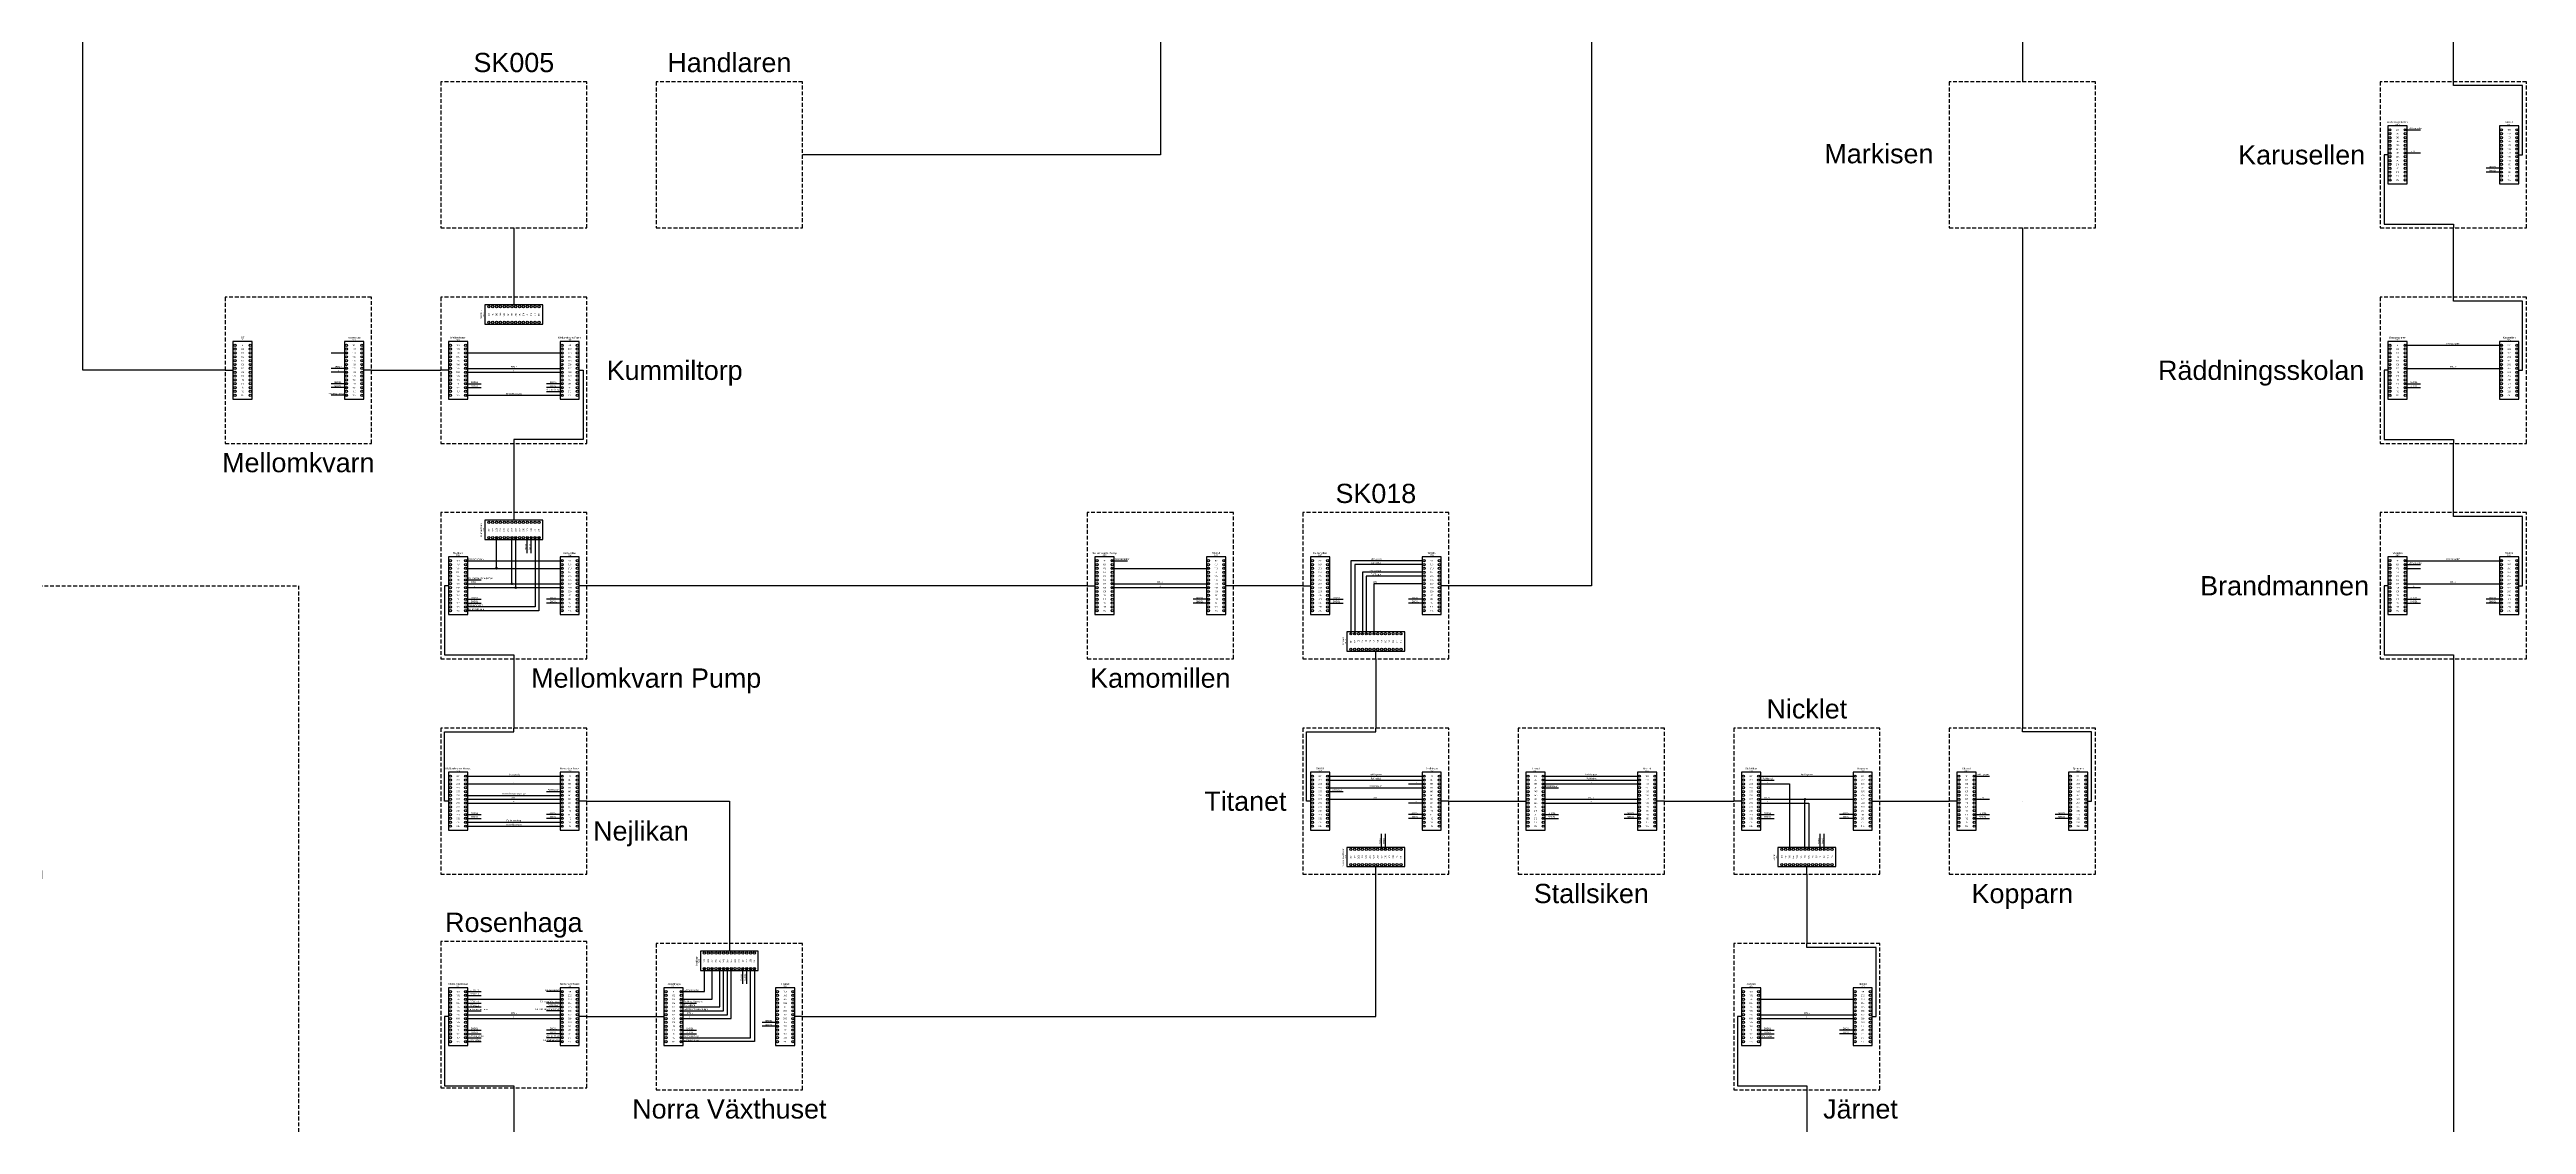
# Model space of a CAD drawing. Header units: millimetres. Extents: x -2095 to 4, y -833 to 1125.
# Drawn here: x -1462 to -819, y 454 to 733 of the extents above; entities that cross this region are included whole.
import ezdxf
from ezdxf.enums import TextEntityAlignment as Align

# ---------------------------------------------------------------- set-up
doc = ezdxf.new("R2010")
doc.units = ezdxf.units.MM
doc.header["$MEASUREMENT"] = 0
doc.linetypes.add('DASHEDX2', pattern=[1.5, 1, -0.5])
for name, color, linetype in [('FEL', 1, 'Continuous'), ('Infotext', 7, 'Continuous'), ('Linje', 7, 'Continuous'), ('MINUS', 7, 'Continuous'), ('Plint', 7, 'Continuous'), ('PLUS', 7, 'Continuous'), ('RTU+', 7, 'Continuous'), ('RTU211', 5, 'Continuous'), ('SENEA', 3, 'Continuous'), ('Station', 7, 'DASHEDX2')]:
    doc.layers.add(name, color=color, linetype=linetype)
doc.styles.add('plintnummer', font='iso.shx')
doc.styles.get("Standard").update_dxf_attribs({"font": 'arial.ttf'})

# ---------------------------------------------------------------- blocks, each defined once
blk = doc.blocks.new('fstn')
blk.add_lwpolyline([(0, 168), (168, 168), (168, 0), (0, 0)], close=True)
blk.add_attdef('FÖRDELNINGSSTATION', text='', height=20).set_placement((84, 84), align=Align.MIDDLE_CENTER)
blk = doc.blocks.new('stn4')
blk.add_lwpolyline([(-19, -19), (19, -19), (19, 19), (-19, 19)], close=True)
blk.add_attdef('STATIONSNAMN', text='', height=5).set_placement((0, -24), align=Align.MIDDLE_CENTER)
blk = doc.blocks.new('*U5')
for p, q in [((5, 15), (0, 15)), ((0, 15), (0, 0)), ((5, 0), (5, 15)), ((0, 0), (5, 0))]:
    blk.add_line(p, q)
for centre in [(0.5, 14), (0.5, 13), (4.5, 14), (4.5, 13), (0.5, 12), (0.5, 11), (0.5, 10), (0.5, 9), (0.5, 8), (0.5, 7), (4.5, 12), (4.5, 11), (4.5, 10), (4.5, 9), (4.5, 8), (4.5, 7), (0.5, 6), (0.5, 5), (0.5, 4), (0.5, 3), (0.5, 2), (0.5, 1), (4.5, 6), (4.5, 5), (4.5, 4), (4.5, 3), (4.5, 2), (4.5, 1)]:
    blk.add_circle(centre, 0.3)
at = {"lineweight": 5, "char_height": 0.4, "attachment_point": 5, "style": 'plintnummer'}
for s, insert in [('202', (2.5, 13)), ('201', (2.5, 14)), ('204', (2.5, 11)), ('208', (2.5, 7)), ('203', (2.5, 12)), ('205', (2.5, 10)), ('206', (2.5, 9)), ('207', (2.5, 8)), ('209', (2.5, 6)), ('214', (2.5, 1)), ('210', (2.5, 5)), ('212', (2.5, 3)), ('213', (2.5, 2)), ('211', (2.5, 4))]:
    blk.add_mtext_dynamic_manual_height_columns(s, width=1.4076, gutter_width=1, heights=[0], dxfattribs=dict(at, insert=insert))
for tag, height, p in [('KABELNUMMER', 0.3, (2.5, 15.4)), ('TILL', 0.5, (2.5, 16))]:
    blk.add_attdef(tag, text='', height=height).set_placement(p, align=Align.MIDDLE_CENTER)
blk = doc.blocks.new('*U4')
for p, q in [((5, 15), (0, 15)), ((0, 15), (0, 0)), ((5, 0), (5, 15)), ((0, 0), (5, 0))]:
    blk.add_line(p, q)
for centre in [(0.5, 14), (0.5, 13), (4.5, 14), (4.5, 13), (0.5, 12), (0.5, 11), (0.5, 10), (0.5, 9), (0.5, 8), (0.5, 7), (4.5, 12), (4.5, 11), (4.5, 10), (4.5, 9), (4.5, 8), (4.5, 7), (0.5, 6), (0.5, 5), (0.5, 4), (0.5, 3), (0.5, 2), (0.5, 1), (4.5, 6), (4.5, 5), (4.5, 4), (4.5, 3), (4.5, 2), (4.5, 1)]:
    blk.add_circle(centre, 0.3)
at = {"lineweight": 5, "char_height": 0.4, "attachment_point": 5, "style": 'plintnummer'}
for s, insert in [('102', (2.5, 13)), ('101', (2.5, 14)), ('104', (2.5, 11)), ('108', (2.5, 7)), ('103', (2.5, 12)), ('105', (2.5, 10)), ('106', (2.5, 9)), ('107', (2.5, 8)), ('109', (2.5, 6)), ('114', (2.5, 1)), ('110', (2.5, 5)), ('112', (2.5, 3)), ('113', (2.5, 2)), ('111', (2.5, 4))]:
    blk.add_mtext_dynamic_manual_height_columns(s, width=1.4076, gutter_width=1, heights=[0], dxfattribs=dict(at, insert=insert))
for tag, height, p in [('KABELNUMMER', 0.3, (2.5, 15.4)), ('TILL', 0.5, (2.5, 16))]:
    blk.add_attdef(tag, text='', height=height).set_placement(p, align=Align.MIDDLE_CENTER)
blk = doc.blocks.new('*U8')
for p, q in [((5, 15), (0, 15)), ((0, 15), (0, 0)), ((5, 0), (5, 15)), ((0, 0), (5, 0))]:
    blk.add_line(p, q)
for centre in [(0.5, 14), (0.5, 13), (4.5, 14), (4.5, 13), (0.5, 12), (0.5, 11), (0.5, 10), (0.5, 9), (0.5, 8), (0.5, 7), (4.5, 12), (4.5, 11), (4.5, 10), (4.5, 9), (4.5, 8), (4.5, 7), (0.5, 6), (0.5, 5), (0.5, 4), (0.5, 3), (0.5, 2), (0.5, 1), (4.5, 6), (4.5, 5), (4.5, 4), (4.5, 3), (4.5, 2), (4.5, 1)]:
    blk.add_circle(centre, 0.3)
at = {"lineweight": 5, "char_height": 0.4, "attachment_point": 5, "style": 'plintnummer'}
for s, insert in [('302', (2.5, 13)), ('301', (2.5, 14)), ('304', (2.5, 11)), ('308', (2.5, 7)), ('303', (2.5, 12)), ('305', (2.5, 10)), ('306', (2.5, 9)), ('307', (2.5, 8)), ('309', (2.5, 6)), ('314', (2.5, 1)), ('313', (2.5, 2)), ('310', (2.5, 5)), ('312', (2.5, 3)), ('311', (2.5, 4))]:
    blk.add_mtext_dynamic_manual_height_columns(s, width=1.4076, gutter_width=1, heights=[0], dxfattribs=dict(at, insert=insert))
for tag, height, p in [('KABELNUMMER', 0.3, (2.5, 15.4)), ('TILL', 0.5, (2.5, 16))]:
    blk.add_attdef(tag, text='', height=height).set_placement(p, align=Align.MIDDLE_CENTER)
blk = doc.blocks.new('bygel')
h = blk.add_hatch(color=256)
h.dxf.hatch_style = 1
h.paths.add_polyline_path([(0.2, 0, 1), (-0.2, 0, 1)])
blk.add_circle((0, 0), 0.2)

msp = doc.modelspace()

# ---------------------------------------------------------------- linework, layer by layer
at = {"layer": 'FEL'}
for points in [[(-850.24, 712.49), (-846.24, 712.49)], [(-850.24, 656.49), (-825.24, 656.49)], [(-1333.24, 644.49), (-1329.24, 644.49)], [(-1385.24, 643.49), (-1389.24, 643.49)], [(-1354.24, 643.49), (-1329.24, 643.49)], [(-1336.24, 606.49), (-1336.24, 588.49), (-1354.24, 588.49)], [(-1335.24, 606.49), (-1335.24, 587.49), (-1354.24, 587.49)], [(-1354.24, 600.49), (-1329.24, 600.49)], [(-1186.24, 600.49), (-1182.24, 600.49)], [(-1105.54, 600.49), (-1124.24, 600.49), (-1124.24, 581.49)], [(-1105.54, 599.49), (-1123.24, 599.49), (-1123.24, 581.49)], [(-850.24, 600.49), (-825.24, 600.49)], [(-850.24, 599.49), (-846.24, 599.49)], [(-1354.24, 595.49), (-1350.24, 595.49)], [(-1105.54, 597.49), (-1121.24, 597.49), (-1121.24, 581.49)], [(-1105.54, 596.49), (-1120.24, 596.49), (-1120.24, 581.49)], [(-1354.24, 544.49), (-1329.24, 544.49)], [(-1130.24, 544.49), (-1105.24, 544.49)], [(-1130.24, 543.49), (-1105.24, 543.49)], [(-1130.24, 541.49), (-1105.24, 541.49)], [(-1074.24, 544.49), (-1049.24, 544.49)], [(-1074.24, 543.49), (-1049.24, 543.49)], [(-1074.24, 541.49), (-1070.24, 541.49)], [(-1018.24, 544.49), (-993.24, 544.49)], [(-1018.24, 543.49), (-1014.24, 543.49)], [(-962.24, 544.49), (-958.24, 544.49)], [(-1354.24, 539.49), (-1329.24, 539.49)], [(-1333.24, 540.49), (-1329.24, 540.49)], [(-1130.24, 540.49), (-1126.24, 540.49)], [(-1354.24, 532.49), (-1329.24, 532.49)], [(-1354.24, 531.49), (-1329.24, 531.49)], [(-1298.24, 488.49), (-1292.24, 488.49), (-1292.24, 494.49)], [(-1298.24, 484.49), (-1288.24, 484.49), (-1288.24, 494.49)], [(-1298.24, 483.49), (-1287.24, 483.49), (-1287.24, 494.49)], [(-1298.24, 476.49), (-1280.24, 476.49), (-1280.24, 494.49)], [(-1279.24, 494.49), (-1279.24, 475.49), (-1298.24, 475.49)], [(-1354.24, 483.49), (-1350.24, 483.49)], [(-1329.24, 488.49), (-1333.24, 488.49)], [(-1329.24, 485.49), (-1333.24, 485.49)], [(-1329.24, 484.49), (-1333.24, 484.49)], [(-1329.24, 483.49), (-1333.24, 483.49)], [(-1298.24, 485.49), (-1294.24, 485.49)], [(-1354.24, 476.49), (-1350.24, 476.49)], [(-1329.24, 476.49), (-1333.24, 476.49)], [(-1018.24, 476.49), (-1014.24, 476.49)], [(-1354.24, 475.49), (-1350.24, 475.49)], [(-1329.24, 475.49), (-1333.24, 475.49)]]:
    msp.add_lwpolyline(points, dxfattribs=at)
at = {"layer": 'Linje'}
for points in [[(-1416.74, 649.99), (-1453.74, 649.99), (-1453.74, 873.99)], [(-949.74, 798.99), (-949.74, 724.99)], [(-837.74, 724.99), (-837.74, 761.99), (-1042.74, 761.99)], [(-1173.74, 742.99), (-1173.74, 705.99), (-1266.74, 705.99)], [(-1061.74, 742.99), (-1061.74, 593.99), (-1098.74, 593.99)], [(-820.74, 705.99), (-819.74, 705.99), (-819.74, 723.99), (-837.74, 723.99), (-837.74, 724.99)], [(-854.74, 705.99), (-855.74, 705.99), (-855.74, 687.99), (-837.74, 687.99), (-837.74, 686.99)], [(-1341.74, 686.99), (-1341.74, 668.99)], [(-949.74, 686.99), (-949.74, 556.99)], [(-837.74, 668.99), (-837.74, 686.99)], [(-1341.74, 668.99), (-1341.74, 666.99)], [(-820.74, 649.99), (-819.74, 649.99), (-819.74, 667.99), (-837.74, 667.99), (-837.74, 668.99)], [(-1416.74, 649.99), (-1414.74, 649.99)], [(-1378.74, 649.99), (-1380.74, 649.99)], [(-1378.74, 649.99), (-1360.74, 649.99)], [(-1358.74, 649.99), (-1360.74, 649.99)], [(-1324.74, 649.99), (-1323.74, 649.99), (-1323.74, 631.99), (-1341.74, 631.99), (-1341.74, 630.99)], [(-1341.74, 649.99), (-1341.74, 649.99)], [(-854.74, 649.99), (-855.74, 649.99), (-855.74, 631.99), (-837.74, 631.99), (-837.74, 630.99)], [(-1341.74, 630.99), (-1341.74, 612.99)], [(-837.74, 612.99), (-837.74, 630.99)], [(-1341.74, 612.99), (-1341.74, 610.99)], [(-820.74, 593.99), (-819.74, 593.99), (-819.74, 611.99), (-837.74, 611.99), (-837.74, 612.99)], [(-1358.74, 593.99), (-1359.74, 593.99), (-1359.74, 575.99), (-1341.74, 575.99), (-1341.74, 574.99)], [(-1341.74, 593.99), (-1341.74, 593.99)], [(-1322.74, 593.99), (-1324.74, 593.99)], [(-1192.74, 593.99), (-1322.74, 593.99)], [(-1192.74, 593.99), (-1190.74, 593.99)], [(-1173.74, 593.99), (-1173.74, 593.99)], [(-1154.74, 593.99), (-1156.74, 593.99)], [(-1136.74, 593.99), (-1154.74, 593.99)], [(-1136.74, 593.99), (-1134.74, 593.99)], [(-1098.74, 593.99), (-1100.74, 593.99)], [(-854.74, 593.99), (-855.74, 593.99), (-855.74, 575.99), (-837.74, 575.99), (-837.74, 574.99)], [(-1341.74, 574.99), (-1341.74, 556.99)], [(-1117.74, 574.99), (-1117.74, 576.99)], [(-1117.74, 574.99), (-1117.74, 556.99)], [(-837.74, 574.99), (-837.74, 444.99)], [(-1358.74, 537.99), (-1359.74, 537.99), (-1359.74, 555.99), (-1341.74, 555.99), (-1341.74, 556.99)], [(-1134.74, 537.99), (-1135.74, 537.99), (-1135.74, 555.99), (-1117.74, 555.99), (-1117.74, 556.99)], [(-932.74, 537.99), (-931.74, 537.99), (-931.74, 555.99), (-949.74, 555.99), (-949.74, 556.99)], [(-1341.74, 537.99), (-1341.74, 537.99)], [(-1322.74, 537.99), (-1324.74, 537.99)], [(-1322.74, 537.99), (-1285.74, 537.99), (-1285.74, 500.99)], [(-1098.74, 537.99), (-1100.74, 537.99)], [(-1098.74, 537.99), (-1080.74, 537.99)], [(-1080.74, 537.99), (-1078.74, 537.99)], [(-1042.74, 537.99), (-1044.74, 537.99)], [(-1042.74, 537.99), (-1024.74, 537.99)], [(-1022.74, 537.99), (-1024.74, 537.99)], [(-988.74, 537.99), (-986.74, 537.99)], [(-986.74, 537.99), (-968.74, 537.99)], [(-966.74, 537.99), (-968.74, 537.99)], [(-1266.74, 481.99), (-1117.74, 481.99), (-1117.74, 518.99)], [(-1117.74, 518.99), (-1117.74, 520.99)], [(-1005.74, 518.99), (-1005.74, 520.99)], [(-1005.74, 518.99), (-1005.74, 500.99)], [(-1285.74, 500.99), (-1285.74, 498.99)], [(-988.74, 481.99), (-987.74, 481.99), (-987.74, 499.99), (-1005.74, 499.99), (-1005.74, 500.99)], [(-1358.74, 481.99), (-1359.74, 481.99), (-1359.74, 463.99), (-1341.74, 463.99), (-1341.74, 463.49)], [(-1341.74, 481.99), (-1341.74, 481.99)], [(-1322.74, 481.99), (-1324.74, 481.99)], [(-1322.74, 481.99), (-1304.74, 481.99)], [(-1304.74, 481.99), (-1302.74, 481.99)], [(-1266.74, 481.99), (-1268.74, 481.99)], [(-1022.74, 481.99), (-1023.74, 481.99), (-1023.74, 463.99), (-1005.74, 463.99), (-1005.74, 462.99)], [(-1341.74, 463.49), (-1341.74, 444.99), (-1341.74, 444.99)], [(-1005.74, 462.99), (-1005.74, 388.99)]]:
    msp.add_lwpolyline(points, dxfattribs=at)
for points in [[(-1341.74, 649.99), (-1341.74, 649.99)], [(-1341.74, 649.99), (-1341.74, 649.99)], [(-1341.74, 649.99), (-1341.74, 649.99)], [(-1341.74, 593.99), (-1341.74, 593.99)], [(-1341.74, 593.99), (-1341.74, 593.99)], [(-1173.74, 593.99), (-1173.74, 593.99)], [(-1173.74, 593.99), (-1173.74, 593.99)], [(-1341.74, 537.99), (-1341.74, 537.99)], [(-1341.74, 537.99), (-1341.74, 537.99)], [(-1341.74, 537.99), (-1341.74, 537.99)], [(-949.74, 537.99), (-949.74, 537.99)], [(-1341.74, 481.99), (-1341.74, 481.99)], [(-1341.74, 481.99), (-1341.74, 481.99)]]:
    msp.add_lwpolyline(points, close=True, dxfattribs=at)
at = {"layer": 'MINUS'}
for points in [[(-1389.24, 654.49), (-1385.24, 654.49)], [(-1354.24, 654.49), (-1329.24, 654.49)], [(-1346.24, 598.49), (-1346.24, 606.49)], [(-1354.24, 598.49), (-1329.24, 598.49)], [(-1186.24, 598.49), (-1161.23, 598.49)], [(-850.24, 598.49), (-846.24, 598.49)], [(-1354.24, 542.49), (-1329.23, 542.49)], [(-1109.24, 542.49), (-1105.24, 542.49)], [(-1074.24, 542.49), (-1049.24, 542.49)], [(-1018.24, 542.49), (-1010.24, 542.49), (-1010.24, 525.49)], [(-1298.24, 486.49), (-1290.24, 486.49), (-1290.24, 494.49)], [(-1354.24, 486.49), (-1329.24, 486.49)], [(-1018.24, 486.49), (-993.24, 486.49)]]:
    msp.add_lwpolyline(points, dxfattribs=at)
at = {"layer": 'PLUS'}
for points in [[(-1385.24, 649.49), (-1389.24, 649.49)], [(-1354.24, 649.49), (-1329.24, 649.49)], [(-1341.24, 593.49), (-1341.24, 606.49)], [(-1354.24, 593.49), (-1329.24, 593.49)], [(-1186.24, 593.49), (-1161.23, 593.49)], [(-850.24, 593.49), (-846.24, 593.49)], [(-1354.24, 537.49), (-1329.23, 537.49)], [(-1105.24, 537.49), (-1109.24, 537.49)], [(-1074.24, 537.49), (-1049.24, 537.49)], [(-1018.24, 537.49), (-1005.24, 537.49), (-1005.24, 525.49)], [(-1298.24, 481.49), (-1285.24, 481.49), (-1285.24, 494.49)], [(-1354.24, 481.49), (-1329.24, 481.49)], [(-1018.24, 481.49), (-993.24, 481.49)]]:
    msp.add_lwpolyline(points, dxfattribs=at)
at = {"layer": 'RTU+'}
for points in [[(-850.24, 706.49), (-846.24, 706.49)], [(-1385.24, 650.49), (-1389.24, 650.49)], [(-1354.24, 650.49), (-1329.24, 650.49)], [(-850.24, 650.49), (-825.24, 650.49)], [(-1342.24, 594.49), (-1342.24, 606.49)], [(-1354.24, 594.49), (-1329.24, 594.49)], [(-1186.24, 594.49), (-1161.23, 594.49)], [(-1105.54, 594.49), (-1118.24, 594.49), (-1118.24, 581.49)], [(-850.24, 594.49), (-825.24, 594.49)], [(-1354.24, 538.49), (-1329.23, 538.49)], [(-1130.24, 538.49), (-1105.24, 538.49)], [(-1074.24, 538.49), (-1049.24, 538.49)], [(-1018.24, 538.49), (-993.24, 538.49)], [(-1006.24, 525.49), (-1006.24, 538.49)], [(-962.24, 538.49), (-958.24, 538.49)], [(-1298.24, 482.49), (-1286.24, 482.49), (-1286.24, 494.49)], [(-1354.24, 482.49), (-1329.24, 482.49)], [(-1018.24, 482.49), (-993.24, 482.49)]]:
    msp.add_lwpolyline(points, dxfattribs=at)
at = {"layer": 'RTU211'}
for points in [[(-1354.24, 488.49), (-1350.24, 488.49)], [(-1354.24, 487.49), (-1350.24, 487.49)], [(-1354.24, 485.49), (-1350.24, 485.49)], [(-1354.24, 484.49), (-1350.24, 484.49)]]:
    msp.add_lwpolyline(points, dxfattribs=at)
at = {"layer": 'SENEA'}
for points in [[(-825.24, 702.49), (-829.24, 702.49)], [(-825.24, 701.49), (-829.24, 701.49)], [(-1385.24, 646.49), (-1389.24, 646.49)], [(-1385.24, 645.49), (-1389.24, 645.49)], [(-1354.24, 646.49), (-1350.24, 646.49)], [(-1354.24, 645.49), (-1350.24, 645.49)], [(-1329.24, 646.49), (-1333.24, 646.49)], [(-1329.24, 645.49), (-1333.24, 645.49)], [(-850.24, 646.49), (-846.24, 646.49)], [(-850.24, 645.49), (-846.24, 645.49)], [(-1338.24, 602.49), (-1338.24, 606.49)], [(-1337.24, 602.49), (-1337.24, 606.49)], [(-1354.24, 590.49), (-1350.24, 590.49)], [(-1354.24, 589.49), (-1350.24, 589.49)], [(-1329.24, 590.49), (-1333.24, 590.49)], [(-1329.24, 589.49), (-1333.24, 589.49)], [(-1161.24, 590.49), (-1165.24, 590.49)], [(-1161.24, 589.49), (-1165.24, 589.49)], [(-1130.24, 590.49), (-1126.24, 590.49)], [(-1130.24, 589.49), (-1126.24, 589.49)], [(-1105.24, 590.49), (-1109.24, 590.49)], [(-1105.24, 589.49), (-1109.24, 589.49)], [(-850.24, 590.49), (-846.24, 590.49)], [(-850.24, 589.49), (-846.24, 589.49)], [(-825.24, 590.49), (-829.24, 590.49)], [(-825.24, 589.49), (-829.24, 589.49)], [(-1354.24, 534.49), (-1350.24, 534.49)], [(-1329.24, 534.49), (-1333.24, 534.49)], [(-1105.24, 534.49), (-1109.24, 534.49)], [(-1074.24, 534.49), (-1070.24, 534.49)], [(-1049.24, 534.49), (-1053.24, 534.49)], [(-1018.24, 534.49), (-1014.24, 534.49)], [(-993.24, 534.49), (-997.24, 534.49)], [(-962.24, 534.49), (-958.24, 534.49)], [(-937.24, 534.49), (-941.24, 534.49)], [(-1354.24, 533.49), (-1350.24, 533.49)], [(-1329.24, 533.49), (-1333.24, 533.49)], [(-1116.24, 525.49), (-1116.24, 529.49)], [(-1115.24, 525.49), (-1115.24, 529.49)], [(-1105.24, 533.49), (-1109.24, 533.49)], [(-1074.24, 533.49), (-1070.24, 533.49)], [(-1049.24, 533.49), (-1053.24, 533.49)], [(-1018.24, 533.49), (-1014.24, 533.49)], [(-1002.24, 525.49), (-1002.24, 529.49)], [(-1001.24, 525.49), (-1001.24, 529.49)], [(-993.24, 533.49), (-997.24, 533.49)], [(-962.24, 533.49), (-958.24, 533.49)], [(-937.24, 533.49), (-941.24, 533.49)], [(-1282.24, 490.49), (-1282.24, 494.49)], [(-1281.24, 490.49), (-1281.24, 494.49)], [(-1354.24, 478.49), (-1350.24, 478.49)], [(-1354.24, 477.49), (-1350.24, 477.49)], [(-1329.24, 478.49), (-1333.24, 478.49)], [(-1329.24, 477.49), (-1333.24, 477.49)], [(-1298.24, 478.49), (-1294.24, 478.49)], [(-1298.24, 477.49), (-1294.24, 477.49)], [(-1273.24, 480.49), (-1277.24, 480.49)], [(-1273.24, 479.49), (-1277.24, 479.49)], [(-1018.24, 478.49), (-1014.24, 478.49)], [(-1018.24, 477.49), (-1014.24, 477.49)], [(-993.24, 478.49), (-997.24, 478.49)], [(-993.24, 477.49), (-997.24, 477.49)]]:
    msp.add_lwpolyline(points, dxfattribs=at)

# ---------------------------------------------------------------- block references
at = {"layer": 'MINUS'}
msp.add_blockref('bygel', (-1346.24, 598.49), dxfattribs=at)
at = {"layer": 'Plint'}
for name, p, values in [('*U5', (-854.74, 698.49), {'TILL': 'Räddningsskolan', 'KABELNUMMER': 'S664'}), ('*U4', (-825.74, 698.49), {'TILL': 'SK021', 'KABELNUMMER': 'S441'}), ('*U4', (-1414.74, 642.49), {'TILL': 'RF', 'KABELNUMMER': 'S'}), ('*U4', (-1385.74, 642.49), {'TILL': 'Kummiltorp', 'KABELNUMMER': 'S205'}), ('*U4', (-1358.74, 642.49), {'TILL': 'Mellomkvarn', 'KABELNUMMER': 'S406'}), ('*U5', (-1329.74, 642.49), {'TILL': 'Mellomkvarn Pump', 'KABELNUMMER': 'S406'}), ('*U4', (-854.74, 642.49), {'TILL': 'Brandmannen', 'KABELNUMMER': 'S150'}), ('*U5', (-825.74, 642.49), {'TILL': 'Karusellen', 'KABELNUMMER': 'S664'}), ('*U4', (-1358.74, 586.49), {'TILL': 'Nejlikan', 'KABELNUMMER': 'S228'}), ('*U8', (-1329.74, 586.49), {'TILL': 'Kamomillen', 'KABELNUMMER': 'S590'}), ('*U4', (-1190.74, 586.49), {'TILL': 'Mellomkvarns Pump.', 'KABELNUMMER': 'S590'}), ('*U4', (-1161.74, 586.49), {'TILL': 'SK018', 'KABELNUMMER': 'S437'}), ('*U5', (-1134.74, 586.49), {'TILL': 'Kamomillen', 'KABELNUMMER': 'S437'}), ('*U8', (-1105.74, 586.49), {'TILL': 'SK021', 'KABELNUMMER': 'S671'}), ('*U4', (-854.74, 586.49), {'TILL': 'Ventilen', 'KABELNUMMER': 'S150'}), ('*U5', (-825.74, 586.49), {'TILL': 'SK021', 'KABELNUMMER': 'S441'}), ('*U5', (-1358.74, 530.49), {'TILL': 'Mellomkvarns Pump.', 'KABELNUMMER': 'S228'}), ('*U4', (-1329.74, 530.49), {'TILL': 'Norra Växthuset', 'KABELNUMMER': 'S202'}), ('*U5', (-1134.74, 530.49), {'TILL': 'SK018', 'KABELNUMMER': 'S670'}), ('*U4', (-1105.74, 530.49), {'TILL': 'Stallsiken', 'KABELNUMMER': 'S662'}), ('*U5', (-1078.74, 530.49), {'TILL': 'Titanet', 'KABELNUMMER': 'S651'}), ('*U4', (-1049.74, 530.49), {'TILL': 'Nicklet', 'KABELNUMMER': 'S437'}), ('*U5', (-1022.74, 530.49), {'TILL': 'Stallsiiken', 'KABELNUMMER': 'S701'}), ('*U8', (-993.74, 530.49), {'TILL': 'Kopparn', 'KABELNUMMER': 'S693'}), ('*U4', (-966.74, 530.49), {'TILL': 'Nicklet', 'KABELNUMMER': 'S693'}), ('*U5', (-937.74, 530.49), {'TILL': 'Spannen', 'KABELNUMMER': 'S693'}), ('*U4', (-1358.74, 474.49), {'TILL': 'Södra Växthuset', 'KABELNUMMER': 'S79'}), ('*U5', (-1329.74, 474.49), {'TILL': 'Norra Växthuset', 'KABELNUMMER': 'S200'}), ('*U4', (-1302.74, 474.49), {'TILL': 'Rosenhaga', 'KABELNUMMER': 'S200'}), ('*U8', (-1273.74, 474.49), {'TILL': 'Titanet', 'KABELNUMMER': 'S420'}), ('*U4', (-1022.74, 474.49), {'TILL': 'Dungen', 'KABELNUMMER': 'S437'}), ('*U5', (-993.74, 474.49), {'TILL': 'Nicklet', 'KABELNUMMER': 'S621'})]:
    msp.add_blockref(name, p, dxfattribs=at).add_auto_attribs(values)
at = {"layer": 'Plint', "rotation": 90.00000000000001}
for name, p, values in [('*U8', (-1334.24, 661.99), {'TILL': 'SK005', 'KABELNUMMER': 'S407'}), ('*U5', (-1334.24, 605.99), {'TILL': 'Kummiltorp', 'KABELNUMMER': 'S205'}), ('*U4', (-1110.24, 576.99), {'TILL': 'Titanet', 'KABELNUMMER': 'S670'}), ('*U8', (-1110.24, 520.99), {'TILL': 'Norra Växthuset', 'KABELNUMMER': 'S660'}), ('*U4', (-998.24, 520.99), {'TILL': 'Järnet', 'KABELNUMMER': 'S437'}), ('*U5', (-1278.24, 493.99), {'TILL': 'Nejlikan', 'KABELNUMMER': 'S202'})]:
    msp.add_blockref(name, p, dxfattribs=at).add_auto_attribs(values)
at = {"layer": 'PLUS'}
msp.add_blockref('bygel', (-1341.24, 593.49), dxfattribs=at)
at = {"layer": 'RTU+'}
for p in [(-1342.24, 594.49), (-1006.24, 538.49)]:
    msp.add_blockref('bygel', p, dxfattribs=at)
at = {"layer": 'Station'}
ref = msp.add_blockref('stn4', (-1341.74, 705.99), dxfattribs=at)
ref.add_attrib('STATIONSNAMN', 'SK005', dxfattribs={"layer": '0', "height": 5}).set_placement((-1341.74, 729.99), align=Align.MIDDLE_CENTER)
ref = msp.add_blockref('stn4', (-1285.74, 705.99), dxfattribs=at)
ref.add_attrib('STATIONSNAMN', 'Handlaren', dxfattribs={"layer": '0', "height": 5}).set_placement((-1285.74, 729.99), align=Align.MIDDLE_CENTER)
ref = msp.add_blockref('stn4', (-949.74, 705.99), dxfattribs=at)
ref.add_attrib('STATIONSNAMN', 'Markisen', dxfattribs={"layer": '0', "height": 5}).set_placement((-987.01, 706.29), align=Align.MIDDLE_CENTER)
ref = msp.add_blockref('stn4', (-837.74, 705.99), dxfattribs=at)
ref.add_attrib('STATIONSNAMN', 'Karusellen', dxfattribs={"layer": '0', "height": 5}).set_placement((-877.15, 705.99), align=Align.MIDDLE_CENTER)
for name, p, values in [('stn4', (-1397.74, 649.99), {'STATIONSNAMN': 'Mellomkvarn'}), ('stn4', (-1173.74, 593.99), {'STATIONSNAMN': 'Kamomillen'}), ('fstn', (-1565.74, 425.99), {'FÖRDELNINGSSTATION': 'NF'}), ('stn4', (-1061.74, 537.99), {'STATIONSNAMN': 'Stallsiken'}), ('stn4', (-949.74, 537.99), {'STATIONSNAMN': 'Kopparn'}), ('stn4', (-1285.74, 481.99), {'STATIONSNAMN': 'Norra Växthuset'})]:
    msp.add_blockref(name, p, dxfattribs=at).add_auto_attribs(values)
ref = msp.add_blockref('stn4', (-1341.74, 649.99), dxfattribs=at)
ref.add_attrib('STATIONSNAMN', 'Kummiltorp', dxfattribs={"layer": '0', "height": 5}).set_placement((-1299.95, 649.99), align=Align.MIDDLE_CENTER)
ref = msp.add_blockref('stn4', (-837.74, 649.99), dxfattribs=at)
ref.add_attrib('STATIONSNAMN', 'Räddningsskolan', dxfattribs={"layer": '0', "height": 5}).set_placement((-887.68, 649.99), align=Align.MIDDLE_CENTER)
ref = msp.add_blockref('stn4', (-1117.74, 593.99), dxfattribs=at)
ref.add_attrib('STATIONSNAMN', 'SK018', dxfattribs={"layer": '0', "height": 5}).set_placement((-1117.74, 617.99), align=Align.MIDDLE_CENTER)
ref = msp.add_blockref('stn4', (-1341.74, 593.99), dxfattribs=at)
ref.add_attrib('STATIONSNAMN', 'Mellomkvarn Pump', dxfattribs={"layer": '0', "height": 5}).set_placement((-1307.34, 569.99), align=Align.MIDDLE_CENTER)
ref = msp.add_blockref('stn4', (-837.74, 593.99), dxfattribs=at)
ref.add_attrib('STATIONSNAMN', 'Brandmannen', dxfattribs={"layer": '0', "height": 5}).set_placement((-881.59, 593.99), align=Align.MIDDLE_CENTER)
ref = msp.add_blockref('stn4', (-1005.74, 537.99), dxfattribs=at)
ref.add_attrib('STATIONSNAMN', 'Nicklet', dxfattribs={"layer": '0', "height": 5}).set_placement((-1005.74, 561.99), align=Align.MIDDLE_CENTER)
ref = msp.add_blockref('stn4', (-1341.74, 537.99), dxfattribs=at)
ref.add_attrib('STATIONSNAMN', 'Nejlikan', dxfattribs={"layer": '0', "height": 5}).set_placement((-1308.71, 530.25), align=Align.MIDDLE_CENTER)
ref = msp.add_blockref('stn4', (-1117.74, 537.99), dxfattribs=at)
ref.add_attrib('STATIONSNAMN', 'Titanet', dxfattribs={"layer": '0', "height": 5}).set_placement((-1151.64, 537.99), align=Align.MIDDLE_CENTER)
ref = msp.add_blockref('stn4', (-1341.74, 482.49), dxfattribs=at)
ref.add_attrib('STATIONSNAMN', 'Rosenhaga', dxfattribs={"layer": '0', "height": 5}).set_placement((-1341.74, 506.49), align=Align.MIDDLE_CENTER)
ref = msp.add_blockref('stn4', (-1005.74, 481.99), dxfattribs=at)
ref.add_attrib('STATIONSNAMN', 'Järnet', dxfattribs={"layer": '0', "height": 5}).set_placement((-991.79, 457.99), align=Align.MIDDLE_CENTER)

# ---------------------------------------------------------------- texts
at = {"layer": 'Infotext', "char_height": 0.4, "attachment_point": 5}
for s, width, insert in [('Fel Karusellen', 6.0495, (-847.73, 712.89)), ('RTU +', 3.887, (-847.99, 706.89)), ('SHDSL', 3.887, (-827.49, 702.89)), ('SHDSL', 3.887, (-827.49, 701.89)), ('Fel Karusellen', 6.0495, (-837.74, 656.89)), ('RTU +', 3.887, (-1387.24, 650.89)), ('-', 3.887, (-1387.24, 654.89)), ('RTU +', 3.887, (-1341.74, 650.89)), ('-', 3.887, (-1341.74, 654.89)), ('RTU +', 3.887, (-837.74, 650.89)), ('Fel Mellomkvarn', 4.8641, (-1387.88, 643.89)), ('SHDSL', 3.887, (-1387.49, 646.89)), ('SHDSL', 3.887, (-1387.49, 645.89)), ('+', 3.887, (-1387.24, 649.89)), ('SHDSL', 3.887, (-1351.99, 646.89)), ('SHDSL', 3.887, (-1351.99, 645.89)), ('Fel Mellomkvarn', 4.7066, (-1341.74, 643.89)), ('+', 3.887, (-1341.74, 649.89)), ('Fel Kummiltorp', 3.887, (-1331.83, 644.89)), ('SHDSL', 3.887, (-1331.49, 646.89)), ('SHDSL', 3.887, (-1331.49, 645.89)), ('SHDSL', 3.887, (-847.99, 646.89)), ('SHDSL', 3.887, (-847.99, 645.89)), ('Fel Kamomillen', 3.887, (-1351.6, 600.89)), ('-', 3.887, (-1351.99, 598.89)), ('Fel Kamomillen', 3.887, (-1183.67, 600.89)), ('-', 3.887, (-1173.74, 598.89)), ('Fel Kopparn', 3.887, (-1117.74, 600.89)), ('Fel Nicklet', 3.887, (-1117.74, 599.89)), ('Fel Karusellen', 6.0495, (-847.73, 599.89)), ('-', 3.887, (-847.99, 598.89)), ('Fel Karusellen', 6.0495, (-837.74, 600.89)), ('Fel Mellomkvarns pumps', 6.8973, (-1350.41, 595.89)), ('RTU +', 3.887, (-1351.99, 594.89)), ('+', 3.887, (-1351.99, 593.89)), ('RTU +', 3.887, (-1173.74, 594.89)), ('+', 3.887, (-1173.74, 593.89)), ('Fel Stallsiken', 3.887, (-1117.74, 597.89)), ('Fel Titanet', 3.887, (-1117.74, 596.89)), ('RTU +', 3.887, (-1117.74, 594.89)), ('+', 3.887, (-847.99, 593.89)), ('RTU +', 3.887, (-837.74, 594.89)), ('Fel Mellomkvarn', 4.7066, (-1351.54, 587.89)), ('Fel Kummiltorp', 3.887, (-1351.65, 588.89)), ('SHDSL', 3.887, (-1351.99, 590.89)), ('SHDSL', 3.887, (-1351.99, 589.89)), ('SHDSL', 3.887, (-1331.49, 590.89)), ('SHDSL', 3.887, (-1331.49, 589.89)), ('SHDSL', 3.887, (-1163.49, 590.89)), ('SHDSL', 3.887, (-1163.49, 589.89)), ('SHDSL', 3.887, (-1127.99, 590.89)), ('SHDSL', 3.887, (-1127.99, 589.89)), ('SHDSL', 3.887, (-1107.49, 590.89)), ('SHDSL', 3.887, (-1107.49, 589.89)), ('SHDSL', 3.887, (-847.99, 590.89)), ('SHDSL', 3.887, (-847.99, 589.89)), ('SHDSL', 3.887, (-827.49, 590.89)), ('SHDSL', 3.887, (-827.49, 589.89)), ('Fel Kamomillen', 3.887, (-1341.74, 544.89)), ('-', 3.887, (-1341.74, 542.89)), ('Fel Nejlikan', 3.887, (-1331.49, 540.89)), ('Fel Titanet', 3.887, (-1127.99, 540.89)), ('Fel Stallsiken', 3.887, (-1117.74, 541.89)), ('Fel Kopparn', 3.887, (-1117.74, 544.89)), ('Fel Nicklet', 3.887, (-1117.74, 543.89)), ('-', 3.887, (-1107.24, 542.89)), ('Fel Stallsiken', 3.887, (-1071.99, 541.89)), ('Fel Kopparn', 3.887, (-1061.74, 544.89)), ('Fel Nicklet', 3.887, (-1061.74, 543.89)), ('-', 3.887, (-1061.74, 542.89)), ('Fel Nicklet', 3.887, (-1015.99, 543.89)), ('-', 3.887, (-1015.99, 542.89)), ('Fel Kopparn', 3.887, (-1005.74, 544.89)), ('Fel Kopparn', 3.887, (-959.99, 544.89)), ('SHDSL', 3.887, (-1351.99, 534.89)), ('Fel Mellomkvarns pumps', 6.8973, (-1341.74, 539.89)), ('RTU +', 3.887, (-1341.74, 538.89)), ('+', 3.887, (-1341.74, 537.89)), ('SHDSL', 3.887, (-1331.49, 534.89)), ('RTU +', 3.887, (-1117.74, 538.89)), ('SHDSL', 3.887, (-1107.49, 534.89)), ('+', 3.887, (-1107.24, 537.89)), ('SHDSL', 3.887, (-1071.99, 534.89)), ('RTU +', 3.887, (-1061.74, 538.89)), ('+', 3.887, (-1061.74, 537.89)), ('SHDSL', 3.887, (-1051.49, 534.89)), ('SHDSL', 3.887, (-1015.99, 534.89)), ('RTU +', 3.887, (-1015.99, 538.89)), ('+', 3.887, (-1015.99, 537.89)), ('SHDSL', 3.887, (-995.49, 534.89)), ('SHDSL', 3.887, (-959.99, 534.89)), ('RTU +', 3.887, (-959.99, 538.89)), ('SHDSL', 3.887, (-939.49, 534.89)), ('SHDSL', 3.887, (-1351.99, 533.89)), ('Fel Mellomkvarn', 4.7066, (-1341.74, 531.89)), ('Fel Kummiltorp', 3.887, (-1341.74, 532.89)), ('SHDSL', 3.887, (-1331.49, 533.89)), ('SHDSL', 3.887, (-1107.49, 533.89)), ('SHDSL', 3.887, (-1071.99, 533.89)), ('SHDSL', 3.887, (-1051.49, 533.89)), ('SHDSL', 3.887, (-1015.99, 533.89)), ('SHDSL', 3.887, (-995.49, 533.89)), ('SHDSL', 3.887, (-959.99, 533.89)), ('SHDSL', 3.887, (-939.49, 533.89)), ('Fel Södra Växthuset', 6.0495, (-1350.99, 483.89)), ('RTU 211', 3.887, (-1351.99, 488.89)), ('RTU 211', 3.887, (-1351.99, 487.89)), ('RTU 211', 3.887, (-1351.99, 485.89)), ('RTU 211', 3.887, (-1351.99, 484.89)), ('RTU +', 3.887, (-1341.74, 482.89)), ('-', 3.887, (-1341.74, 486.89)), ('Fel Mellomkvarns pumps', 6.8973, (-1333, 483.89)), ('Fel Norra Växthuset', 5.3098, (-1332.42, 485.89)), ('Fel Kamomillen', 3.887, (-1331.77, 488.89)), ('Fel Nejlikan', 3.887, (-1331.49, 484.89)), ('Fel Nejlikan', 3.887, (-1296.1, 484.89)), ('Fel Norra Växthuset', 5.3098, (-1295.06, 485.89)), ('Fel Kamomillen', 3.887, (-1295.6, 488.89)), ('Fel Mellomkvarns pumps', 6.8973, (-1294.41, 483.89)), ('RTU +', 3.887, (-1295.99, 482.89)), ('-', 3.887, (-1295.99, 486.89)), ('RTU +', 3.887, (-1005.74, 482.89)), ('-', 3.887, (-1005.74, 486.89)), ('Fel Storegården', 6.0495, (-1351.56, 476.89)), ('SHDSL', 3.887, (-1351.99, 478.89)), ('SHDSL', 3.887, (-1351.99, 477.89)), ('+', 3.887, (-1341.74, 481.89)), ('Fel Kummiltorp', 3.887, (-1331.84, 476.89)), ('SHDSL', 3.887, (-1331.49, 478.89)), ('SHDSL', 3.887, (-1331.49, 477.89)), ('Fel Kummiltorp', 3.887, (-1295.65, 476.89)), ('SHDSL', 3.887, (-1295.99, 478.89)), ('SHDSL', 3.887, (-1295.99, 477.89)), ('+', 3.887, (-1295.99, 481.89)), ('SHDSL', 3.887, (-1275.49, 480.89)), ('SHDSL', 3.887, (-1275.49, 479.89)), ('Fel Järnet', 3.887, (-1015.99, 476.89)), ('SHDSL', 3.887, (-1015.99, 478.89)), ('SHDSL', 3.887, (-1015.99, 477.89)), ('+', 3.887, (-1005.74, 481.89)), ('SHDSL', 3.887, (-995.49, 478.89)), ('SHDSL', 3.887, (-995.49, 477.89)), ('Fel Grodden', 6.0495, (-1351.99, 475.89)), ('Fel Mellomkvarn', 4.7066, (-1331.96, 475.89)), ('Fel Mellomkvarn', 4.7066, (-1295.54, 475.89))]:
    msp.add_mtext_dynamic_manual_height_columns(s, width=width, gutter_width=1, heights=[0], dxfattribs=dict(at, insert=insert))
at = {"layer": 'Infotext', "char_height": 0.4, "attachment_point": 5, "rotation": 90}
for insert in [(-1338.64, 604.24), (-1337.64, 604.24), (-1116.64, 527.74), (-1115.64, 527.74), (-1002.64, 527.74), (-1001.64, 527.74), (-1282.64, 492.24), (-1281.64, 492.24)]:
    msp.add_mtext_dynamic_manual_height_columns('SHDSL', width=3.887, gutter_width=1, heights=[0], dxfattribs=dict(at, insert=insert))

doc.saveas('drawing.dxf')
